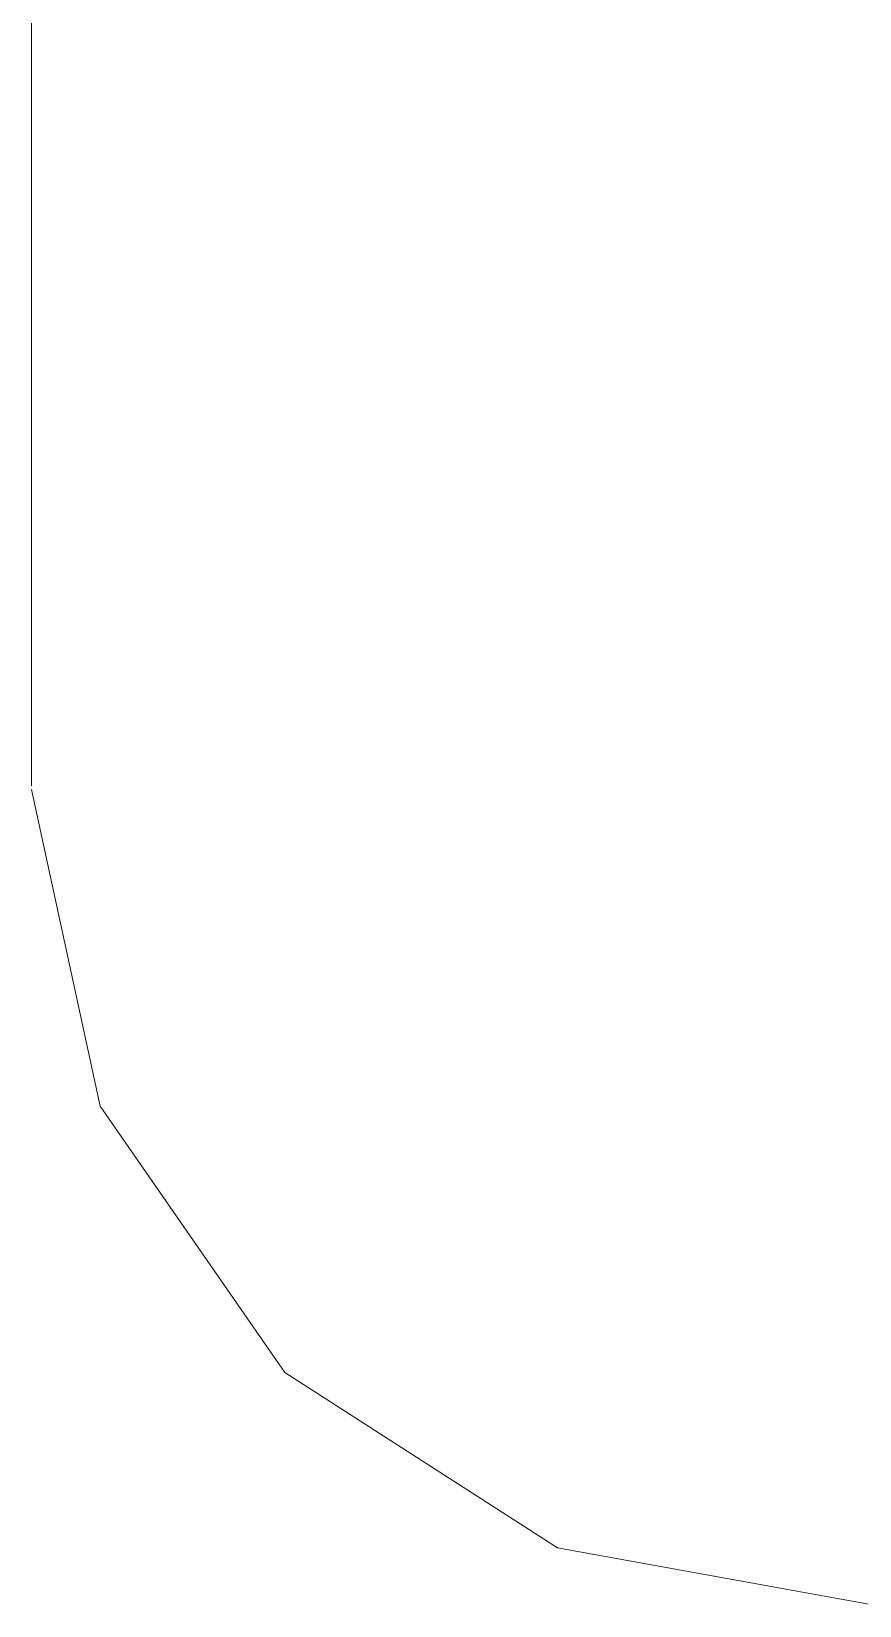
# Model space of a CAD drawing. Header units: millimetres. Extents: x -48147 to 1414029, y -496296 to 18123.
# Drawn here: x 1377438.08 to 1377454.53, y -490300.23 to -490268.96 of the extents above; entities that cross this region are included whole.
import ezdxf

# ---------------------------------------------------------------- set-up
doc = ezdxf.new("R2010")
doc.units = ezdxf.units.MM
doc.header["$MEASUREMENT"] = 0
doc.linetypes.add('Wipeout_Contour', pattern=[1000, 0, -1000])
doc.layers.add('New_A-35-M_FFE_Sanitary', color=7, linetype='Continuous')
doc.layers.add('New_A-35-M_FFE_Sanitary_Pen_No__64', color=7, linetype='Continuous', lineweight=20, true_color=0x606060)

# ---------------------------------------------------------------- blocks, each defined once
blk = doc.blocks.new('Section Elem_192_2', base_point=(1372878.996, -490836.732))
at = {"color": 254, "linetype": 'Wipeout_Contour', "lineweight": 0, "ltscale": 5848402.031384356}
blk.add_wipeout([(1377454.865, -490268.901), (1377448.53, -490268.218), (1377448.53, -490271.172), (1377454.865, -490271.899)], dxfattribs=at).dxf.layer = 'New_A-35-M_FFE_Sanitary'
at = {"color": 254, "linetype": 'Wipeout_Contour', "lineweight": 0, "ltscale": 5848377.977568951}
blk.add_wipeout([(1377448.53, -490268.218), (1377443.115, -490266.143), (1377443.115, -490268.962), (1377448.53, -490271.172)], dxfattribs=at).dxf.layer = 'New_A-35-M_FFE_Sanitary'
at = {"color": 254, "linetype": 'Wipeout_Contour', "lineweight": 0, "ltscale": 5848405.945212412}
blk.add_wipeout([(1377454.865, -490271.899), (1377448.53, -490271.172), (1377448.53, -490274.01), (1377454.865, -490274.78)], dxfattribs=at).dxf.layer = 'New_A-35-M_FFE_Sanitary'
at = {"color": 254, "linetype": 'Wipeout_Contour', "lineweight": 0, "ltscale": 5848381.773937126}
blk.add_wipeout([(1377448.53, -490271.172), (1377443.115, -490268.962), (1377443.115, -490271.671), (1377448.53, -490274.01)], dxfattribs=at).dxf.layer = 'New_A-35-M_FFE_Sanitary'
at = {"color": 254, "linetype": 'Wipeout_Contour', "lineweight": 0, "ltscale": 5848360.812234703}
blk.add_wipeout([(1377443.115, -490268.962), (1377439.445, -490265.605), (1377439.445, -490268.117), (1377443.115, -490271.671)], dxfattribs=at).dxf.layer = 'New_A-35-M_FFE_Sanitary'
at = {"color": 254, "linetype": 'Wipeout_Contour', "lineweight": 0, "ltscale": 5848409.696747249}
blk.add_wipeout([(1377454.865, -490274.78), (1377448.53, -490274.01), (1377448.53, -490276.725), (1377454.865, -490277.535)], dxfattribs=at).dxf.layer = 'New_A-35-M_FFE_Sanitary'
at = {"color": 254, "linetype": 'Wipeout_Contour', "lineweight": 0, "ltscale": 5848385.412889705}
blk.add_wipeout([(1377448.53, -490274.01), (1377443.115, -490271.671), (1377443.115, -490274.261), (1377448.53, -490276.725)], dxfattribs=at).dxf.layer = 'New_A-35-M_FFE_Sanitary'
at = {"color": 254, "linetype": 'Wipeout_Contour', "lineweight": 0, "ltscale": 5848364.237440592}
blk.add_wipeout([(1377443.115, -490271.671), (1377439.445, -490268.117), (1377439.445, -490270.52), (1377443.115, -490274.261)], dxfattribs=at).dxf.layer = 'New_A-35-M_FFE_Sanitary'
at = {"color": 254, "linetype": 'Wipeout_Contour', "lineweight": 0, "ltscale": 5848413.276949438}
blk.add_wipeout([(1377454.865, -490277.535), (1377448.53, -490276.725), (1377448.53, -490279.309), (1377454.865, -490280.158)], dxfattribs=at).dxf.layer = 'New_A-35-M_FFE_Sanitary'
at = {"color": 254, "linetype": 'Wipeout_Contour', "lineweight": 0, "ltscale": 5848349.392580552}
blk.add_wipeout([(1377439.445, -490268.117), (1377438.079, -490263.891), (1377438.079, -490266.07), (1377439.445, -490270.52)], dxfattribs=at).dxf.layer = 'New_A-35-M_FFE_Sanitary'
at = {"color": 254, "linetype": 'Wipeout_Contour', "lineweight": 0, "ltscale": 5848388.885660532}
blk.add_wipeout([(1377448.53, -490276.725), (1377443.115, -490274.261), (1377443.115, -490276.727), (1377448.53, -490279.309)], dxfattribs=at).dxf.layer = 'New_A-35-M_FFE_Sanitary'
at = {"color": 254, "linetype": 'Wipeout_Contour', "lineweight": 0, "ltscale": 5848367.50622232}
blk.add_wipeout([(1377443.115, -490274.261), (1377439.445, -490270.52), (1377439.445, -490272.807), (1377443.115, -490276.727)], dxfattribs=at).dxf.layer = 'New_A-35-M_FFE_Sanitary'
at = {"color": 254, "linetype": 'Wipeout_Contour', "lineweight": 0, "ltscale": 5848416.677192412}
blk.add_wipeout([(1377454.865, -490280.158), (1377448.53, -490279.309), (1377448.53, -490281.757), (1377454.865, -490282.643)], dxfattribs=at).dxf.layer = 'New_A-35-M_FFE_Sanitary'
at = {"color": 254, "linetype": 'Wipeout_Contour', "lineweight": 0, "ltscale": 5848352.391907837}
blk.add_wipeout([(1377439.445, -490270.52), (1377438.079, -490266.07), (1377438.079, -490268.144), (1377439.445, -490272.807)], dxfattribs=at).dxf.layer = 'New_A-35-M_FFE_Sanitary'
at = {"color": 254, "linetype": 'Wipeout_Contour', "lineweight": 0, "ltscale": 5848392.183883788}
blk.add_wipeout([(1377448.53, -490279.309), (1377443.115, -490276.727), (1377443.115, -490279.064), (1377448.53, -490281.757)], dxfattribs=at).dxf.layer = 'New_A-35-M_FFE_Sanitary'
at = {"color": 254, "linetype": 'Wipeout_Contour', "lineweight": 0, "ltscale": 5848370.610707656}
blk.add_wipeout([(1377443.115, -490276.727), (1377439.445, -490272.807), (1377439.445, -490274.973), (1377443.115, -490279.064)], dxfattribs=at).dxf.layer = 'New_A-35-M_FFE_Sanitary'
at = {"color": 254, "linetype": 'Wipeout_Contour', "lineweight": 0, "ltscale": 5848419.889283315}
blk.add_wipeout([(1377454.865, -490282.643), (1377448.53, -490281.757), (1377448.53, -490284.062), (1377454.865, -490284.983)], dxfattribs=at).dxf.layer = 'New_A-35-M_FFE_Sanitary'
at = {"color": 254, "linetype": 'Wipeout_Contour', "lineweight": 0, "ltscale": 5848355.240478531}
blk.add_wipeout([(1377439.445, -490272.807), (1377438.079, -490268.144), (1377438.079, -490270.109), (1377439.445, -490274.973)], dxfattribs=at).dxf.layer = 'New_A-35-M_FFE_Sanitary'
at = {"color": 254, "linetype": 'Wipeout_Contour', "lineweight": 0, "ltscale": 5848395.299614209}
blk.add_wipeout([(1377448.53, -490281.757), (1377443.115, -490279.064), (1377443.115, -490281.264), (1377448.53, -490284.062)], dxfattribs=at).dxf.layer = 'New_A-35-M_FFE_Sanitary'
at = {"color": 254, "linetype": 'Wipeout_Contour', "lineweight": 0, "ltscale": 5848373.543419942}
blk.add_wipeout([(1377443.115, -490279.064), (1377439.445, -490274.973), (1377439.445, -490277.014), (1377443.115, -490281.264)], dxfattribs=at).dxf.layer = 'New_A-35-M_FFE_Sanitary'
at = {"color": 254, "linetype": 'Wipeout_Contour', "lineweight": 0, "ltscale": 5848422.905482797}
blk.add_wipeout([(1377454.865, -490284.983), (1377448.53, -490284.062), (1377448.53, -490286.22), (1377454.865, -490287.173)], dxfattribs=at).dxf.layer = 'New_A-35-M_FFE_Sanitary'
at = {"color": 254, "linetype": 'Wipeout_Contour', "lineweight": 0, "ltscale": 5848357.931434205}
blk.add_wipeout([(1377439.445, -490274.973), (1377438.079, -490270.109), (1377438.079, -490271.959), (1377439.445, -490277.014)], dxfattribs=at).dxf.layer = 'New_A-35-M_FFE_Sanitary'
at = {"color": 254, "linetype": 'Wipeout_Contour', "lineweight": 0, "ltscale": 5848398.225346287}
blk.add_wipeout([(1377448.53, -490284.062), (1377443.115, -490281.264), (1377443.115, -490283.324), (1377448.53, -490286.22)], dxfattribs=at).dxf.layer = 'New_A-35-M_FFE_Sanitary'
at = {"layer": 'New_A-35-M_FFE_Sanitary_Pen_No__64', "linetype": 'Continuous'}
blk.add_line((1377438.079, -490270.109), (1377438.079, -490268.144), dxfattribs=at)
at = {"color": 254, "linetype": 'Wipeout_Contour', "lineweight": 0, "ltscale": 5848376.297296192}
blk.add_wipeout([(1377443.115, -490281.264), (1377439.445, -490277.014), (1377439.445, -490278.924), (1377443.115, -490283.324)], dxfattribs=at).dxf.layer = 'New_A-35-M_FFE_Sanitary'
at = {"color": 254, "linetype": 'Wipeout_Contour', "lineweight": 0, "ltscale": 5848425.718523746}
blk.add_wipeout([(1377454.865, -490287.173), (1377448.53, -490286.22), (1377448.53, -490288.226), (1377454.865, -490289.208)], dxfattribs=at).dxf.layer = 'New_A-35-M_FFE_Sanitary'
at = {"color": 254, "linetype": 'Wipeout_Contour', "lineweight": 0, "ltscale": 5848360.458295764}
blk.add_wipeout([(1377439.445, -490277.014), (1377438.079, -490271.959), (1377438.079, -490273.691), (1377439.445, -490278.924)], dxfattribs=at).dxf.layer = 'New_A-35-M_FFE_Sanitary'
at = {"color": 254, "linetype": 'Wipeout_Contour', "lineweight": 0, "ltscale": 5848400.954032424}
blk.add_wipeout([(1377448.53, -490286.22), (1377443.115, -490283.324), (1377443.115, -490285.237), (1377448.53, -490288.226)], dxfattribs=at).dxf.layer = 'New_A-35-M_FFE_Sanitary'
at = {"layer": 'New_A-35-M_FFE_Sanitary_Pen_No__64', "linetype": 'Continuous'}
blk.add_line((1377438.079, -490271.959), (1377438.079, -490270.109), dxfattribs=at)
at = {"color": 254, "linetype": 'Wipeout_Contour', "lineweight": 0, "ltscale": 5848378.8657042}
blk.add_wipeout([(1377443.115, -490283.324), (1377439.445, -490278.924), (1377439.445, -490280.699), (1377443.115, -490285.237)], dxfattribs=at).dxf.layer = 'New_A-35-M_FFE_Sanitary'
at = {"color": 254, "linetype": 'Wipeout_Contour', "lineweight": 0, "ltscale": 5848428.321628898}
blk.add_wipeout([(1377454.865, -490289.208), (1377448.53, -490288.226), (1377448.53, -490290.073), (1377454.865, -490291.083)], dxfattribs=at).dxf.layer = 'New_A-35-M_FFE_Sanitary'
at = {"color": 254, "linetype": 'Wipeout_Contour', "lineweight": 0, "ltscale": 5848362.81497917}
blk.add_wipeout([(1377439.445, -490278.924), (1377438.079, -490273.691), (1377438.079, -490275.301), (1377439.445, -490280.699)], dxfattribs=at).dxf.layer = 'New_A-35-M_FFE_Sanitary'
at = {"color": 254, "linetype": 'Wipeout_Contour', "lineweight": 0, "ltscale": 5848403.479099981}
blk.add_wipeout([(1377448.53, -490288.226), (1377443.115, -490285.237), (1377443.115, -490287), (1377448.53, -490290.073)], dxfattribs=at).dxf.layer = 'New_A-35-M_FFE_Sanitary'
at = {"layer": 'New_A-35-M_FFE_Sanitary_Pen_No__64', "linetype": 'Continuous'}
blk.add_line((1377438.079, -490273.691), (1377438.079, -490271.959), dxfattribs=at)
at = {"color": 254, "linetype": 'Wipeout_Contour', "lineweight": 0, "ltscale": 5848381.242458594}
blk.add_wipeout([(1377443.115, -490285.237), (1377439.445, -490280.699), (1377439.445, -490282.334), (1377443.115, -490287)], dxfattribs=at).dxf.layer = 'New_A-35-M_FFE_Sanitary'
at = {"color": 254, "linetype": 'Wipeout_Contour', "lineweight": 0, "ltscale": 5848430.708527291}
blk.add_wipeout([(1377454.865, -490291.083), (1377448.53, -490290.073), (1377448.53, -490291.758), (1377454.865, -490292.794)], dxfattribs=at).dxf.layer = 'New_A-35-M_FFE_Sanitary'
at = {"color": 254, "linetype": 'Wipeout_Contour', "lineweight": 0, "ltscale": 5848364.995810205}
blk.add_wipeout([(1377439.445, -490280.699), (1377438.079, -490275.301), (1377438.079, -490276.784), (1377439.445, -490282.334)], dxfattribs=at).dxf.layer = 'New_A-35-M_FFE_Sanitary'
at = {"color": 254, "linetype": 'Wipeout_Contour', "lineweight": 0, "ltscale": 5848405.794467194}
blk.add_wipeout([(1377448.53, -490290.073), (1377443.115, -490287), (1377443.115, -490288.608), (1377448.53, -490291.758)], dxfattribs=at).dxf.layer = 'New_A-35-M_FFE_Sanitary'
at = {"layer": 'New_A-35-M_FFE_Sanitary_Pen_No__64', "linetype": 'Continuous'}
blk.add_line((1377438.079, -490275.301), (1377438.079, -490273.691), dxfattribs=at)
at = {"color": 254, "linetype": 'Wipeout_Contour', "lineweight": 0, "ltscale": 5848383.421835816}
blk.add_wipeout([(1377443.115, -490287), (1377439.445, -490282.334), (1377439.445, -490283.825), (1377443.115, -490288.608)], dxfattribs=at).dxf.layer = 'New_A-35-M_FFE_Sanitary'
at = {"color": 254, "linetype": 'Wipeout_Contour', "lineweight": 0, "ltscale": 5848432.873469541}
blk.add_wipeout([(1377454.865, -490292.794), (1377448.53, -490291.758), (1377448.53, -490293.277), (1377454.865, -490294.335)], dxfattribs=at).dxf.layer = 'New_A-35-M_FFE_Sanitary'
at = {"color": 254, "linetype": 'Wipeout_Contour', "lineweight": 0, "ltscale": 5848366.995538225}
blk.add_wipeout([(1377439.445, -490282.334), (1377438.079, -490276.784), (1377438.079, -490278.136), (1377439.445, -490283.825)], dxfattribs=at).dxf.layer = 'New_A-35-M_FFE_Sanitary'
at = {"color": 254, "linetype": 'Wipeout_Contour', "lineweight": 0, "ltscale": 5848407.894557914}
blk.add_wipeout([(1377448.53, -490291.758), (1377443.115, -490288.608), (1377443.115, -490290.058), (1377448.53, -490293.277)], dxfattribs=at).dxf.layer = 'New_A-35-M_FFE_Sanitary'
at = {"layer": 'New_A-35-M_FFE_Sanitary_Pen_No__64', "linetype": 'Continuous'}
blk.add_line((1377438.079, -490276.784), (1377438.079, -490275.301), dxfattribs=at)
at = {"color": 254, "linetype": 'Wipeout_Contour', "lineweight": 0, "ltscale": 5848385.398587992}
blk.add_wipeout([(1377443.115, -490288.608), (1377439.445, -490283.825), (1377439.445, -490285.169), (1377443.115, -490290.058)], dxfattribs=at).dxf.layer = 'New_A-35-M_FFE_Sanitary'
at = {"color": 254, "linetype": 'Wipeout_Contour', "lineweight": 0, "ltscale": 5848434.811241932}
blk.add_wipeout([(1377454.865, -490294.335), (1377448.53, -490293.277), (1377448.53, -490294.625), (1377454.865, -490295.704)], dxfattribs=at).dxf.layer = 'New_A-35-M_FFE_Sanitary'
at = {"color": 254, "linetype": 'Wipeout_Contour', "lineweight": 0, "ltscale": 5848368.809348904}
blk.add_wipeout([(1377439.445, -490283.825), (1377438.079, -490278.136), (1377438.079, -490279.355), (1377439.445, -490285.169)], dxfattribs=at).dxf.layer = 'New_A-35-M_FFE_Sanitary'
at = {"color": 254, "linetype": 'Wipeout_Contour', "lineweight": 0, "ltscale": 5848409.774315136}
blk.add_wipeout([(1377448.53, -490293.277), (1377443.115, -490290.058), (1377443.115, -490291.345), (1377448.53, -490294.625)], dxfattribs=at).dxf.layer = 'New_A-35-M_FFE_Sanitary'
at = {"layer": 'New_A-35-M_FFE_Sanitary_Pen_No__64', "linetype": 'Continuous'}
blk.add_line((1377438.079, -490278.136), (1377438.079, -490276.784), dxfattribs=at)
at = {"color": 254, "linetype": 'Wipeout_Contour', "lineweight": 0, "ltscale": 5848387.167955653}
blk.add_wipeout([(1377443.115, -490290.058), (1377439.445, -490285.169), (1377439.445, -490286.363), (1377443.115, -490291.345)], dxfattribs=at).dxf.layer = 'New_A-35-M_FFE_Sanitary'
at = {"color": 254, "linetype": 'Wipeout_Contour', "lineweight": 0, "ltscale": 5848436.517179316}
blk.add_wipeout([(1377454.865, -490295.704), (1377448.53, -490294.625), (1377448.53, -490295.801), (1377454.865, -490296.898)], dxfattribs=at).dxf.layer = 'New_A-35-M_FFE_Sanitary'
at = {"color": 254, "linetype": 'Wipeout_Contour', "lineweight": 0, "ltscale": 5848370.432875909}
blk.add_wipeout([(1377439.445, -490285.169), (1377438.079, -490279.355), (1377438.079, -490280.438), (1377439.445, -490286.363)], dxfattribs=at).dxf.layer = 'New_A-35-M_FFE_Sanitary'
at = {"color": 254, "linetype": 'Wipeout_Contour', "lineweight": 0, "ltscale": 5848411.429213317}
blk.add_wipeout([(1377448.53, -490294.625), (1377443.115, -490291.345), (1377443.115, -490292.467), (1377448.53, -490295.801)], dxfattribs=at).dxf.layer = 'New_A-35-M_FFE_Sanitary'
at = {"layer": 'New_A-35-M_FFE_Sanitary_Pen_No__64', "linetype": 'Continuous'}
blk.add_line((1377438.079, -490279.355), (1377438.079, -490278.136), dxfattribs=at)
at = {"color": 254, "linetype": 'Wipeout_Contour', "lineweight": 0, "ltscale": 5848388.725679287}
blk.add_wipeout([(1377443.115, -490291.345), (1377439.445, -490286.363), (1377439.445, -490287.404), (1377443.115, -490292.467)], dxfattribs=at).dxf.layer = 'New_A-35-M_FFE_Sanitary'
at = {"color": 254, "linetype": 'Wipeout_Contour', "lineweight": 0, "ltscale": 5848437.987176849}
blk.add_wipeout([(1377454.865, -490296.898), (1377448.53, -490295.801), (1377448.53, -490296.801), (1377454.865, -490297.912)], dxfattribs=at).dxf.layer = 'New_A-35-M_FFE_Sanitary'
at = {"color": 254, "linetype": 'Wipeout_Contour', "lineweight": 0, "ltscale": 5848371.862211501}
blk.add_wipeout([(1377439.445, -490286.363), (1377438.079, -490280.438), (1377438.079, -490281.381), (1377439.445, -490287.404)], dxfattribs=at).dxf.layer = 'New_A-35-M_FFE_Sanitary'
at = {"color": 254, "linetype": 'Wipeout_Contour', "lineweight": 0, "ltscale": 5848412.855269407}
blk.add_wipeout([(1377448.53, -490295.801), (1377443.115, -490292.467), (1377443.115, -490293.421), (1377448.53, -490296.801)], dxfattribs=at).dxf.layer = 'New_A-35-M_FFE_Sanitary'
at = {"layer": 'New_A-35-M_FFE_Sanitary_Pen_No__64', "linetype": 'Continuous'}
blk.add_line((1377438.079, -490280.438), (1377438.079, -490279.355), dxfattribs=at)
at = {"color": 254, "linetype": 'Wipeout_Contour', "lineweight": 0, "ltscale": 5848390.068009689}
blk.add_wipeout([(1377443.115, -490292.467), (1377439.445, -490287.404), (1377439.445, -490288.288), (1377443.115, -490293.421)], dxfattribs=at).dxf.layer = 'New_A-35-M_FFE_Sanitary'
at = {"color": 254, "linetype": 'Wipeout_Contour', "lineweight": 0, "ltscale": 5848439.217700647}
blk.add_wipeout([(1377454.865, -490297.912), (1377448.53, -490296.801), (1377448.53, -490297.622), (1377454.865, -490298.746)], dxfattribs=at).dxf.layer = 'New_A-35-M_FFE_Sanitary'
at = {"color": 254, "linetype": 'Wipeout_Contour', "lineweight": 0, "ltscale": 5848373.09391604}
blk.add_wipeout([(1377439.445, -490287.404), (1377438.079, -490281.381), (1377438.079, -490282.184), (1377439.445, -490288.288)], dxfattribs=at).dxf.layer = 'New_A-35-M_FFE_Sanitary'
at = {"color": 254, "linetype": 'Wipeout_Contour', "lineweight": 0, "ltscale": 5848414.049052636}
blk.add_wipeout([(1377448.53, -490296.801), (1377443.115, -490293.421), (1377443.115, -490294.205), (1377448.53, -490297.622)], dxfattribs=at).dxf.layer = 'New_A-35-M_FFE_Sanitary'
at = {"layer": 'New_A-35-M_FFE_Sanitary_Pen_No__64', "linetype": 'Continuous'}
blk.add_line((1377438.079, -490281.381), (1377438.079, -490280.438), dxfattribs=at)
at = {"color": 254, "linetype": 'Wipeout_Contour', "lineweight": 0, "ltscale": 5848391.191717101}
blk.add_wipeout([(1377443.115, -490293.421), (1377439.445, -490288.288), (1377439.445, -490289.015), (1377443.115, -490294.205)], dxfattribs=at).dxf.layer = 'New_A-35-M_FFE_Sanitary'
at = {"color": 254, "linetype": 'Wipeout_Contour', "lineweight": 0, "ltscale": 5848440.205797546}
blk.add_wipeout([(1377454.865, -490298.746), (1377448.53, -490297.622), (1377448.53, -490298.262), (1377454.865, -490299.396)], dxfattribs=at).dxf.layer = 'New_A-35-M_FFE_Sanitary'
at = {"color": 254, "linetype": 'Wipeout_Contour', "lineweight": 0, "ltscale": 5848374.125026345}
blk.add_wipeout([(1377439.445, -490288.288), (1377438.079, -490282.184), (1377438.079, -490282.843), (1377439.445, -490289.015)], dxfattribs=at).dxf.layer = 'New_A-35-M_FFE_Sanitary'
at = {"color": 254, "linetype": 'Wipeout_Contour', "lineweight": 0, "ltscale": 5848415.007692998}
blk.add_wipeout([(1377448.53, -490297.622), (1377443.115, -490294.205), (1377443.115, -490294.816), (1377448.53, -490298.262)], dxfattribs=at).dxf.layer = 'New_A-35-M_FFE_Sanitary'
at = {"layer": 'New_A-35-M_FFE_Sanitary_Pen_No__64', "linetype": 'Continuous'}
blk.add_line((1377438.079, -490282.184), (1377438.079, -490281.381), dxfattribs=at)
at = {"color": 254, "linetype": 'Wipeout_Contour', "lineweight": 0, "ltscale": 5848392.094099105}
blk.add_wipeout([(1377443.115, -490294.205), (1377439.445, -490289.015), (1377439.445, -490289.582), (1377443.115, -490294.816)], dxfattribs=at).dxf.layer = 'New_A-35-M_FFE_Sanitary'
at = {"color": 254, "linetype": 'Wipeout_Contour', "lineweight": 0, "ltscale": 5848440.94910432}
blk.add_wipeout([(1377454.865, -490299.396), (1377448.53, -490298.262), (1377448.53, -490298.721), (1377454.865, -490299.862)], dxfattribs=at).dxf.layer = 'New_A-35-M_FFE_Sanitary'
at = {"color": 254, "linetype": 'Wipeout_Contour', "lineweight": 0, "ltscale": 5848374.953062939}
blk.add_wipeout([(1377439.445, -490289.015), (1377438.079, -490282.843), (1377438.079, -490283.357), (1377439.445, -490289.582)], dxfattribs=at).dxf.layer = 'New_A-35-M_FFE_Sanitary'
at = {"color": 254, "linetype": 'Wipeout_Contour', "lineweight": 0, "ltscale": 5848415.728888454}
blk.add_wipeout([(1377448.53, -490298.262), (1377443.115, -490294.816), (1377443.115, -490295.254), (1377448.53, -490298.721)], dxfattribs=at).dxf.layer = 'New_A-35-M_FFE_Sanitary'
at = {"layer": 'New_A-35-M_FFE_Sanitary_Pen_No__64', "linetype": 'Continuous'}
blk.add_line((1377438.079, -490282.843), (1377438.079, -490282.184), dxfattribs=at)
at = {"color": 254, "linetype": 'Wipeout_Contour', "lineweight": 0, "ltscale": 5848392.77298728}
blk.add_wipeout([(1377443.115, -490294.816), (1377439.445, -490289.582), (1377439.445, -490289.988), (1377443.115, -490295.254)], dxfattribs=at).dxf.layer = 'New_A-35-M_FFE_Sanitary'
at = {"color": 254, "linetype": 'Wipeout_Contour', "lineweight": 0, "ltscale": 5848441.445857142}
blk.add_wipeout([(1377454.865, -490299.862), (1377448.53, -490298.721), (1377448.53, -490298.997), (1377454.865, -490300.141)], dxfattribs=at).dxf.layer = 'New_A-35-M_FFE_Sanitary'
at = {"color": 254, "linetype": 'Wipeout_Contour', "lineweight": 0, "ltscale": 5848375.576036121}
blk.add_wipeout([(1377439.445, -490289.582), (1377438.079, -490283.357), (1377438.079, -490283.725), (1377439.445, -490289.988)], dxfattribs=at).dxf.layer = 'New_A-35-M_FFE_Sanitary'
at = {"color": 254, "linetype": 'Wipeout_Contour', "lineweight": 0, "ltscale": 5848416.21091089}
blk.add_wipeout([(1377448.53, -490298.721), (1377443.115, -490295.254), (1377443.115, -490295.517), (1377448.53, -490298.997)], dxfattribs=at).dxf.layer = 'New_A-35-M_FFE_Sanitary'
at = {"layer": 'New_A-35-M_FFE_Sanitary_Pen_No__64', "linetype": 'Continuous'}
blk.add_line((1377438.079, -490283.357), (1377438.079, -490282.843), dxfattribs=at)
at = {"color": 254, "linetype": 'Wipeout_Contour', "lineweight": 0, "ltscale": 5848393.226752522}
blk.add_wipeout([(1377443.115, -490295.254), (1377439.445, -490289.988), (1377439.445, -490290.232), (1377443.115, -490295.517)], dxfattribs=at).dxf.layer = 'New_A-35-M_FFE_Sanitary'
at = {"color": 254, "linetype": 'Wipeout_Contour', "lineweight": 0, "ltscale": 5848441.691691336}
blk.add_wipeout([(1377454.865, -490300.141), (1377448.53, -490298.997), (1377448.53, -490299.084), (1377454.865, -490300.23)], dxfattribs=at).dxf.layer = 'New_A-35-M_FFE_Sanitary'
at = {"color": 254, "linetype": 'Wipeout_Contour', "lineweight": 0, "ltscale": 5848376.010054019}
blk.add_wipeout([(1377438.079, -490283.725), (1377438.079, -490283.947), (1377439.445, -490290.232), (1377439.445, -490290.034)], dxfattribs=at).dxf.layer = 'New_A-35-M_FFE_Sanitary'
at = {"color": 254, "linetype": 'Wipeout_Contour', "lineweight": 0, "ltscale": 5848416.449900322}
blk.add_wipeout([(1377448.53, -490298.997), (1377443.115, -490295.517), (1377443.115, -490295.601), (1377448.53, -490299.084)], dxfattribs=at).dxf.layer = 'New_A-35-M_FFE_Sanitary'
at = {"layer": 'New_A-35-M_FFE_Sanitary_Pen_No__64', "linetype": 'Continuous'}
for p, q in [((1377438.079, -490283.725), (1377438.079, -490283.357)), ((1377448.53, -490299.084), (1377454.865, -490300.23))]:
    blk.add_line(p, q, dxfattribs=at)
at = {"color": 254, "linetype": 'Wipeout_Contour', "lineweight": 0, "ltscale": 5848393.452528842}
blk.add_wipeout([(1377443.115, -490295.517), (1377439.445, -490290.232), (1377439.445, -490290.312), (1377443.115, -490295.601)], dxfattribs=at).dxf.layer = 'New_A-35-M_FFE_Sanitary'
at = {"layer": 'New_A-35-M_FFE_Sanitary_Pen_No__64', "linetype": 'Continuous'}
blk.add_line((1377443.115, -490295.601), (1377448.53, -490299.084), dxfattribs=at)
at = {"color": 254, "linetype": 'Wipeout_Contour', "lineweight": 0, "ltscale": 5848376.200755078}
blk.add_wipeout([(1377439.445, -490290.232), (1377438.079, -490283.947), (1377438.079, -490284.02), (1377439.445, -490290.312)], dxfattribs=at).dxf.layer = 'New_A-35-M_FFE_Sanitary'
at = {"layer": 'New_A-35-M_FFE_Sanitary_Pen_No__64', "linetype": 'Continuous'}
for p, q in [((1377438.079, -490283.947), (1377438.079, -490283.725)), ((1377438.079, -490284.02), (1377439.445, -490290.312)), ((1377439.445, -490290.312), (1377443.115, -490295.601))]:
    blk.add_line(p, q, dxfattribs=at)

msp = doc.modelspace()

# ---------------------------------------------------------------- block references
at = {"layer": 'New_A-35-M_FFE_Sanitary'}
msp.add_blockref('Section Elem_192_2', (1372878.996, -490836.732), dxfattribs=at)

doc.saveas('drawing.dxf')
